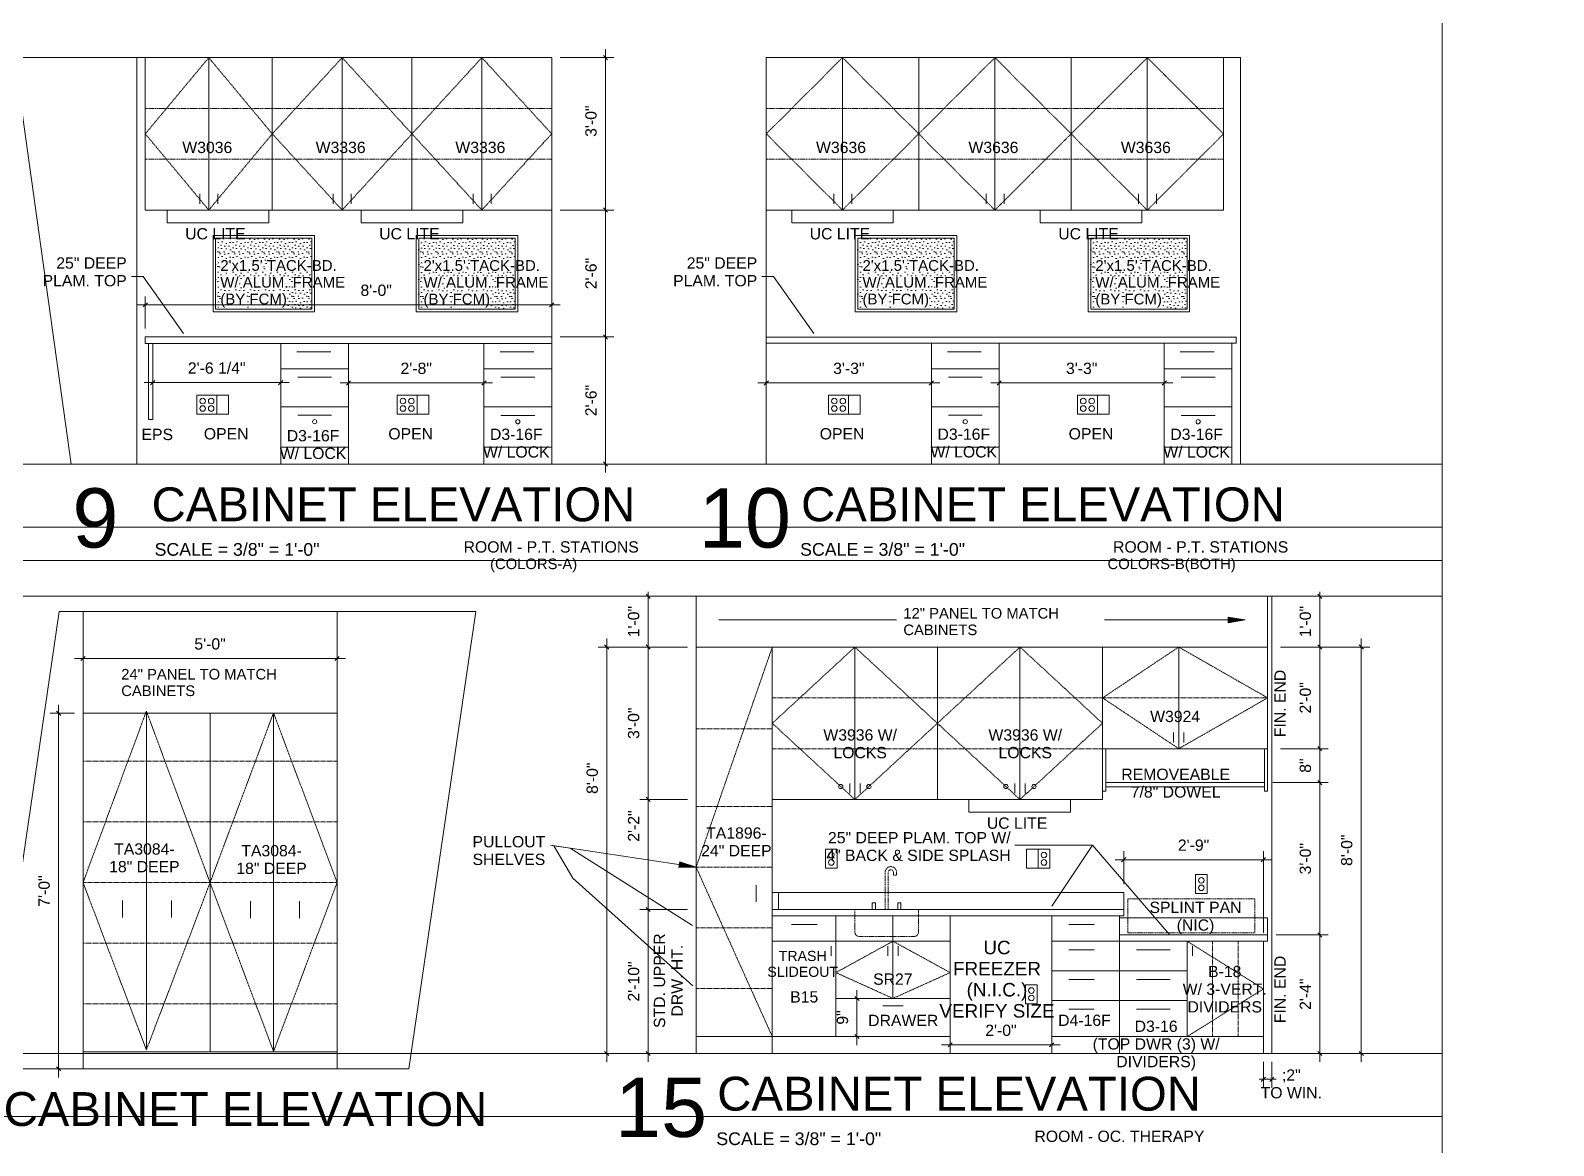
# Model space of a CAD drawing. Header units: inches. Extents: x -2804 to 58974, y -36095 to 66.
# Drawn here: x 23316.9 to 23676.7, y -21217.9 to -20954.5 of the extents above; entities that cross this region are included whole.
import ezdxf

# ---------------------------------------------------------------- set-up
doc = ezdxf.new("R2010")
doc.units = ezdxf.units.IN
doc.header["$MEASUREMENT"] = 0
doc.header["$XCLIPFRAME"] = 2
for name, pattern in [('IMPORT-DASHED2', [0.1875, 0.125, -0.0625]), ('IMPORT-HIDDEN _6_', [0.1875, 0.125, -0.0625]), ('IMPORT-HIDDEN2 _3_', [0.09375, 0.0625, -0.03125])]:
    doc.linetypes.add(name, pattern=pattern)
doc.layers.get('DEFPOINTS').update_dxf_attribs({"lineweight": 9})
for name, color, linetype, lineweight in [('003-GRE', 7, 'Continuous', 9), ('006-MAG', 7, 'Continuous', 9), ('007-WHI', 7, 'Continuous', 9), ('008-GRAY', 7, 'Continuous', 9), ('041-TAN-SC75', 7, 'Continuous', 9), ('15xx-Jefferson-REHAB-pr5_dwg', 45, 'Continuous', 9), ('A-corkbd-opt2', 130, 'Continuous', 15), ('A-DIM', 7, 'Continuous', 9), ('A-hatch', 7, 'Continuous', 9), ('A-TEXT', 7, 'Continuous', 9), ('A-TEXT-8', 7, 'Continuous', 9), ('G-ANNO-REFR', 1, 'Continuous', 9)]:
    doc.layers.add(name, color=color, linetype=linetype, lineweight=lineweight)
doc.styles.add('Arial', font='arial.ttf', dxfattribs={"height": 2.666667})
doc.styles.add('Arial_15', font='arial.ttf', dxfattribs={"height": 2.390625})
doc.styles.add('Arial_18', font='arial.ttf', dxfattribs={"height": 14})
doc.styles.add('Arial_19', font='arial.ttf', dxfattribs={"height": 8})
doc.styles.add('Arial_20', font='arial.ttf', dxfattribs={"height": 3})
doc.styles.add('Arial_21', font='arial.ttf', dxfattribs={"height": 2.5})
doc.styles.add('Arial_28', font='arial.ttf', dxfattribs={"height": 2.533333})
doc.styles.add('Arial_5', font='arial.ttf', dxfattribs={"height": 3.1875})
picture_1 = doc.add_image_def('image1.jpg', size_in_pixel=(1920, 1080))

# ---------------------------------------------------------------- blocks, each defined once
blk = doc.blocks.new('15xx-Jefferson-REHAB-pr5_dwg__ARCHTICK-1286411-Site Locator Map')
at = {"layer": 'A-DIM'}
blk.add_line((-0.5, -0.5), (0.5, 0.5), dxfattribs=at)
blk = doc.blocks.new('15xx-Jefferson-REHAB-pr5_dwg_PD-1286421-Site Locator Map')
at = {"layer": '008-GRAY', "flags": 128}
blk.add_lwpolyline([(1.375, -2.25), (1.375, 2.25), (-1.375, 2.25), (-1.375, -2.25)], close=True, dxfattribs=at)
blk = doc.blocks.new('15xx-Jefferson-REHAB-pr5_dwg_EO4-46-1286422-Site Locator Map')
at = {"layer": '008-GRAY', "flags": 128}
blk.add_lwpolyline([(2.38, 43.75), (2.38, 48.25), (-2.38, 48.25), (-2.38, 43.75)], close=True, dxfattribs=at)
at = {"layer": '008-GRAY'}
for centre in [(-1, 46.88), (1, 46.88), (-1, 45.12), (1, 45.12)]:
    blk.add_circle(centre, 0.66, dxfattribs=at)
blk = doc.blocks.new('15xx-Jefferson-REHAB-pr5_dwg_1SINK-D-1286416-Site Locator Map')
at = {"linetype": 'IMPORT-HIDDEN2 _3_', "lineweight": 9}
for p, q in [((-0.37, 0), (-0.37, 8.76)), ((0.37, 0), (0.37, 8.76)), ((-7.5, 0), (-7.5, -5.36)), ((7.5, -5.36), (7.5, 0)), ((-6.5, -6.36), (6.5, -6.36))]:
    blk.add_line(p, q, dxfattribs=at)
at = {"linetype": 'IMPORT-HIDDEN2 _3_', "lineweight": 9, "flags": 128}
blk.add_lwpolyline([(1.62, 8.76), (1.62, 8.14), (2.37, 8.14), (2.37, 8.76)], dxfattribs=at)
at = {"lineweight": 9, "flags": 128}
for points in [[(-2.62, 0), (-2.62, 1.58), (-3.38, 1.58), (-3.38, 0)], [(2.62, 0), (2.62, 1.58), (3.38, 1.58), (3.38, 0)]]:
    blk.add_lwpolyline(points, dxfattribs=at)
at = {"linetype": 'IMPORT-HIDDEN2 _3_', "lineweight": 9}
for centre, radius, start, end in [((1, 8.76), 1.37, 90, 180), ((1, 8.76), 0.625, 90, 180), ((1, 8.76), 1.37, 360, 90), ((1, 8.76), 0.625, 360, 90), ((-6.5, -5.36), 1, 180, 270), ((6.5, -5.36), 1, 270, 0)]:
    blk.add_arc(centre, radius, start, end, dxfattribs=at)
blk = doc.blocks.new('15xx-Jefferson-REHAB-pr5_dwg_EO-0-1286414-Site Locator Map')
at = {"layer": '008-GRAY', "flags": 128}
blk.add_lwpolyline([(1.38, -2.25), (1.38, 2.25), (-1.38, 2.25), (-1.38, -2.25)], close=True, dxfattribs=at)
at = {"layer": '008-GRAY'}
for centre in [(0, 0.88), (0, -0.88)]:
    blk.add_circle(centre, 0.66, dxfattribs=at)
blk = doc.blocks.new('15xx-Jefferson-REHAB-pr5_dwg_EO-46-1286427-Site Locator Map')
blk.add_blockref('15xx-Jefferson-REHAB-pr5_dwg_EO-0-1286414-Site Locator Map', (0, 46))
blk = doc.blocks.new('15xx-Jefferson-REHAB-pr5_dwg_PD-1286419-Site Locator Map')
at = {"layer": '008-GRAY', "flags": 128}
blk.add_lwpolyline([(1.375, -2.25), (1.375, 2.25), (-1.375, 2.25), (-1.375, -2.25)], close=True, dxfattribs=at)
blk = doc.blocks.new('15xx-Jefferson-REHAB-pr5_dwg_EO-46-1286415-Site Locator Map')
blk.add_blockref('15xx-Jefferson-REHAB-pr5_dwg_EO-0-1286414-Site Locator Map', (0, 46))
blk = doc.blocks.new('15xx-Jefferson-REHAB-pr5_dwg_DIMSTYLES-2000$0$fcm_arrow-1286417-Site Locator Map')
at = {"layer": 'A-TEXT'}
blk.add_hatch(color=256, dxfattribs=at).paths.add_polyline_path([(-4, 0.67), (-4, -0.67), (0, 0)], flags=0)
for p, q in [((-4, 0.67), (-4, -0.67)), ((0, 0), (-4, 0.67)), ((-4, -0.67), (0, 0))]:
    blk.add_line(p, q, dxfattribs=at)
blk = doc.blocks.new('15xx-Jefferson-REHAB-pr5_dwg_UCLITE-V50-Site Locator Map')
at = {"layer": 'A-TEXT', "flags": 128}
blk.add_lwpolyline([(-12, 0), (-12, -3), (12, -3), (12, 0)], close=True, dxfattribs=at)
at = {"layer": 'A-TEXT', "insert": (-0.61, -4.26), "char_height": 2.667, "width": 16.9835, "attachment_point": 2, "line_spacing_factor": 0.938532, "style": 'Arial'}
blk.add_mtext('UC LITE', dxfattribs=at)
blk = doc.blocks.new('15xx-Jefferson-REHAB-pr5_dwg-1211969-Site Locator Map')
at = {"layer": 'A-hatch'}
h = blk.add_hatch(dxfattribs=at)
h.set_pattern_fill('FP_14', color=256, style=0, pattern_type=2)
h.set_pattern_definition([(0, (17863.083, 15302.105), (0, 3.5), [0, -3.5]), (0, (17864.203, 15302.175), (0, 3.5), [0, -3.5]), (0, (17863.573, 15302.945), (0, 3.5), [0, -3.5]), (0, (17864.343, 15303.505), (0, 3.5), [0, -3.5]), (0, (17863.433, 15303.715), (0, 3.5), [0, -3.5]), (0, (17863.713, 15304.555), (0, 3.5), [0, -3.5]), (0, (17863.223, 15305.185), (0, 3.5), [0, -3.5]), (0, (17864.343, 15305.115), (0, 3.5), [0, -3.5]), (0, (17865.183, 15305.255), (0, 3.5), [0, -3.5]), (0, (17865.603, 15304.415), (0, 3.5), [0, -3.5]), (0, (17866.303, 15304.345), (0, 3.5), [0, -3.5]), (0, (17866.303, 15303.085), (0, 3.5), [0, -3.5]), (0, (17865.673, 15302.665), (0, 3.5), [0, -3.5]), (0, (17864.693, 15302.875), (0, 3.5), [0, -3.5]), (0, (17865.323, 15303.505), (0, 3.5), [0, -3.5]), (0, (17864.693, 15304.135), (0, 3.5), [0, -3.5]), (0, (17866.163, 15302.175), (0, 3.5), [0, -3.5])])
h.paths.add_polyline_path([(12920.26, 11938.8), (12920.26, 11955.55), (12897.51, 11955.55), (12897.51, 11938.8)], flags=0)
h = blk.add_hatch(dxfattribs=at)
h.set_pattern_fill('FP_13', color=256, style=0, pattern_type=2)
h.set_pattern_definition([(0, (17911.083, 15302.086), (0, 3.5), [0, -3.5]), (0, (17912.203, 15302.156), (0, 3.5), [0, -3.5]), (0, (17911.573, 15302.926), (0, 3.5), [0, -3.5]), (0, (17912.343, 15303.486), (0, 3.5), [0, -3.5]), (0, (17911.433, 15303.696), (0, 3.5), [0, -3.5]), (0, (17911.713, 15304.536), (0, 3.5), [0, -3.5]), (0, (17911.223, 15305.166), (0, 3.5), [0, -3.5]), (0, (17912.343, 15305.096), (0, 3.5), [0, -3.5]), (0, (17913.183, 15305.236), (0, 3.5), [0, -3.5]), (0, (17913.603, 15304.396), (0, 3.5), [0, -3.5]), (0, (17914.303, 15304.326), (0, 3.5), [0, -3.5]), (0, (17914.303, 15303.066), (0, 3.5), [0, -3.5]), (0, (17913.673, 15302.646), (0, 3.5), [0, -3.5]), (0, (17912.693, 15302.856), (0, 3.5), [0, -3.5]), (0, (17913.323, 15303.486), (0, 3.5), [0, -3.5]), (0, (17912.693, 15304.116), (0, 3.5), [0, -3.5]), (0, (17914.163, 15302.156), (0, 3.5), [0, -3.5])])
h.paths.add_polyline_path([(12968.26, 11938.78), (12968.26, 11955.53), (12945.51, 11955.53), (12945.51, 11938.78)], flags=0)
h = blk.add_hatch(dxfattribs=at)
h.set_pattern_fill('FP_15', color=256, style=0, pattern_type=2)
h.set_pattern_definition([(0, (18014.781, 15302.105), (0, 3.5), [0, -3.5]), (0, (18015.901, 15302.175), (0, 3.5), [0, -3.5]), (0, (18015.271, 15302.945), (0, 3.5), [0, -3.5]), (0, (18016.041, 15303.505), (0, 3.5), [0, -3.5]), (0, (18015.131, 15303.715), (0, 3.5), [0, -3.5]), (0, (18015.411, 15304.555), (0, 3.5), [0, -3.5]), (0, (18014.921, 15305.185), (0, 3.5), [0, -3.5]), (0, (18016.041, 15305.115), (0, 3.5), [0, -3.5]), (0, (18016.881, 15305.255), (0, 3.5), [0, -3.5]), (0, (18017.301, 15304.415), (0, 3.5), [0, -3.5]), (0, (18018.001, 15304.345), (0, 3.5), [0, -3.5]), (0, (18018.001, 15303.085), (0, 3.5), [0, -3.5]), (0, (18017.371, 15302.665), (0, 3.5), [0, -3.5]), (0, (18016.391, 15302.875), (0, 3.5), [0, -3.5]), (0, (18017.021, 15303.505), (0, 3.5), [0, -3.5]), (0, (18016.391, 15304.135), (0, 3.5), [0, -3.5]), (0, (18017.861, 15302.175), (0, 3.5), [0, -3.5])])
h.paths.add_polyline_path([(13071.96, 11938.8), (13071.96, 11955.55), (13049.21, 11955.55), (13049.21, 11938.8)], flags=0)
h = blk.add_hatch(dxfattribs=at)
h.set_pattern_fill('FP_16', color=256, style=0, pattern_type=2)
h.set_pattern_definition([(0, (18069.781, 15302.086), (0, 3.5), [0, -3.5]), (0, (18070.901, 15302.156), (0, 3.5), [0, -3.5]), (0, (18070.271, 15302.926), (0, 3.5), [0, -3.5]), (0, (18071.041, 15303.486), (0, 3.5), [0, -3.5]), (0, (18070.131, 15303.696), (0, 3.5), [0, -3.5]), (0, (18070.411, 15304.536), (0, 3.5), [0, -3.5]), (0, (18069.921, 15305.166), (0, 3.5), [0, -3.5]), (0, (18071.041, 15305.096), (0, 3.5), [0, -3.5]), (0, (18071.881, 15305.236), (0, 3.5), [0, -3.5]), (0, (18072.301, 15304.396), (0, 3.5), [0, -3.5]), (0, (18073.001, 15304.326), (0, 3.5), [0, -3.5]), (0, (18073.001, 15303.066), (0, 3.5), [0, -3.5]), (0, (18072.371, 15302.646), (0, 3.5), [0, -3.5]), (0, (18071.391, 15302.856), (0, 3.5), [0, -3.5]), (0, (18072.021, 15303.486), (0, 3.5), [0, -3.5]), (0, (18071.391, 15304.116), (0, 3.5), [0, -3.5]), (0, (18072.861, 15302.156), (0, 3.5), [0, -3.5])])
h.paths.add_polyline_path([(13126.96, 11938.78), (13126.96, 11955.53), (13104.21, 11955.53), (13104.21, 11938.78)], flags=0)
at = {"lineweight": 9}
for p, q in [((12895.89, 11962.17), (12895.89, 11998.17)), ((12910.89, 11998.17), (12910.89, 11962.17)), ((12927.39, 11962.17), (12927.39, 11998.17)), ((12943.89, 11998.17), (12943.89, 11962.17)), ((12960.39, 11962.17), (12960.39, 11998.17)), ((13045.58, 11962.17), (13045.58, 11998.17)), ((13063.58, 11998.17), (13063.58, 11962.17)), ((13081.58, 11962.17), (13081.58, 11998.17)), ((13099.58, 11998.17), (13099.58, 11962.17)), ((13117.58, 11962.17), (13117.58, 11998.17)), ((12893.8, 11965.98), (12893.8, 11963.66)), ((12898.06, 11965.98), (12898.06, 11963.66)), ((12925.3, 11965.98), (12925.3, 11963.66)), ((12929.56, 11965.98), (12929.56, 11963.66)), ((12958.3, 11965.98), (12958.3, 11963.66)), ((12962.56, 11965.98), (12962.56, 11963.66)), ((13043.5, 11965.98), (13043.5, 11963.66)), ((13047.76, 11965.98), (13047.76, 11963.66)), ((13079.5, 11965.98), (13079.5, 11963.66)), ((13083.76, 11965.98), (13083.76, 11963.66)), ((13115.5, 11965.98), (13115.5, 11963.66)), ((13119.76, 11965.98), (13119.76, 11963.66)), ((12912.89, 11930.69), (12912.89, 11902.19)), ((12960.89, 11930.67), (12960.89, 11902.17)), ((12976.89, 11932.2), (12976.89, 11930.7)), ((13066.58, 11930.69), (13066.58, 11902.19)), ((13121.58, 11930.67), (13121.58, 11902.17)), ((12924.68, 11928.69), (12916.68, 11928.69)), ((12972.68, 11928.67), (12964.68, 11928.67)), ((13078.37, 11928.69), (13070.37, 11928.69)), ((13133.37, 11928.67), (13125.37, 11928.67)), ((12928.89, 11924.69), (12912.89, 11924.69)), ((12924.89, 11922.69), (12916.89, 11922.69)), ((12976.89, 11924.67), (12960.89, 11924.67)), ((12972.89, 11922.67), (12964.89, 11922.67)), ((13082.58, 11924.69), (13066.58, 11924.69)), ((13078.58, 11922.69), (13070.58, 11922.69)), ((13137.58, 11924.67), (13121.58, 11924.67)), ((13133.58, 11922.67), (13125.58, 11922.67)), ((12928.89, 11915.69), (12912.89, 11915.69)), ((12976.89, 11915.67), (12960.89, 11915.67)), ((13082.58, 11915.69), (13066.58, 11915.69)), ((13137.58, 11915.67), (13121.58, 11915.67)), ((12924.89, 11913.69), (12916.89, 11913.69)), ((12972.89, 11913.67), (12964.89, 11913.67)), ((13078.58, 11913.69), (13070.58, 11913.69)), ((13133.58, 11913.67), (13125.58, 11913.67)), ((12928.89, 11906.19), (12912.89, 11906.19)), ((12976.89, 11906.17), (12960.89, 11906.17)), ((13082.58, 11906.19), (13066.58, 11906.19)), ((13137.58, 11906.17), (13121.58, 11906.17)), ((13146, 11858.95), (13104, 11858.95)), ((13123.78, 11838.76), (13123.78, 11836.44)), ((13126.22, 11838.76), (13126.22, 11836.44)), ((13047.28, 11826.76), (13047.28, 11824.44)), ((13049.72, 11826.76), (13049.72, 11824.44)), ((13086.28, 11826.76), (13086.28, 11824.44)), ((13088.72, 11826.76), (13088.72, 11824.44)), ((13107.75, 11826.95), (13145.25, 11826.95)), ((13107.75, 11825.95), (13145.25, 11825.95)), ((13107, 11822.95), (13068, 11822.95)), ((13112, 11796.96), (13112, 11800.96)), ((13033.56, 11793.46), (13039.56, 11793.46)), ((13044, 11795.46), (13044, 11766.96)), ((13095, 11795.46), (13095, 11762.96)), ((13099, 11793.46), (13105, 11793.46)), ((13029, 11789.46), (13071, 11789.46)), ((13095, 11789.46), (13111, 11789.46)), ((13127, 11789.46), (13127, 11766.96)), ((13145, 11789.46), (13145, 11762.96)), ((13042.87, 11788.33), (13042.87, 11786.01)), ((13056.28, 11788.33), (13056.28, 11786.01)), ((13058.72, 11788.33), (13058.72, 11786.01)), ((13099, 11787.46), (13105, 11787.46)), ((13123, 11787.46), (13115, 11787.46)), ((13128.22, 11788.33), (13128.22, 11786.01)), ((13099, 11780.46), (13105, 11780.46)), ((13123, 11780.46), (13115, 11780.46)), ((13071, 11775.96), (13044, 11775.96)), ((13059.88, 11774.25), (13055.08, 11774.25)), ((13099, 11773.46), (13105, 11773.46)), ((13123, 11773.46), (13115, 11773.46)), ((13145, 11766.96), (13111, 11766.96))]:
    blk.add_line(p, q, dxfattribs=at)
at = {"linetype": 'IMPORT-HIDDEN2 _3_', "lineweight": 9}
for p, q in [((12976.89, 11986.17), (12880.89, 11986.17)), ((13135.58, 11986.17), (13027.58, 11986.17)), ((12976.89, 11974.17), (12880.89, 11974.17)), ((13135.58, 11974.17), (13027.58, 11974.17))]:
    blk.add_line(p, q, dxfattribs=at)
at = {"linetype": 'IMPORT-HIDDEN _6_', "lineweight": 9}
for p, q in [((13133, 11789.46), (13133, 11766.96)), ((13139, 11789.46), (13139, 11766.96))]:
    blk.add_line(p, q, dxfattribs=at)
at = {"linetype": 'IMPORT-HIDDEN _6_', "lineweight": 9, "flags": 128}
for points in [[(12895.89, 11962.17), (12910.89, 11980.17), (12895.89, 11998.17), (12880.89, 11980.17)], [(12927.39, 11962.17), (12943.89, 11980.17), (12927.39, 11998.17), (12910.89, 11980.17)], [(12960.39, 11962.17), (12976.89, 11980.17), (12960.39, 11998.17), (12943.89, 11980.17)], [(13045.58, 11962.17), (13063.58, 11980.17), (13045.58, 11998.17), (13027.58, 11980.17)], [(13081.58, 11962.17), (13099.58, 11980.17), (13081.58, 11998.17), (13063.58, 11980.17)], [(13117.58, 11962.17), (13135.58, 11980.17), (13117.58, 11998.17), (13099.58, 11980.17)], [(13048.5, 11822.95), (13068, 11840.95), (13048.5, 11858.95), (13029, 11840.95)], [(13087.5, 11822.95), (13107, 11840.95), (13087.5, 11858.95), (13068, 11840.95)], [(13044, 11782.07), (13057.5, 11775.96), (13071.01, 11782.07), (13057.5, 11789.46)]]:
    blk.add_lwpolyline(points, close=True, dxfattribs=at)
at = {"lineweight": 9, "flags": 128}
for points in [[(12976.89, 11962.17), (12936.39, 11962.17), (12880.89, 11962.17), (12880.89, 11998.17), (12936.39, 11998.17), (12976.89, 11998.17)], [(13027.58, 11962.17), (13135.58, 11962.17), (13135.58, 11998.17), (13027.58, 11998.17)], [(13048.5, 11858.95), (13048.5, 11822.95)], [(13087.5, 11858.95), (13087.5, 11822.95)], [(13125, 11858.95), (13125, 11834.95)], [(13029, 11766.96), (13029, 11795.46)], [(13057.5, 11775.96), (13057.5, 11795.46)]]:
    blk.add_lwpolyline(points, close=True, dxfattribs=at)
for points in [[(12881.64, 11930.68), (12881.64, 11912.68), (12882.64, 11912.68), (12882.64, 11930.68)], [(12928.89, 11902.19), (12928.89, 11930.69), (12928.89, 11902.19), (12928.89, 11930.69), (12928.89, 11902.19), (12928.89, 11930.69)], [(12976.89, 11902.17), (12976.89, 11930.67), (12976.89, 11902.17), (12976.89, 11930.67), (12976.89, 11902.17), (12976.89, 11930.67)], [(13082.58, 11930.69), (13082.58, 11902.19), (13082.58, 11930.69), (13082.58, 11902.19), (13082.58, 11930.69), (13082.58, 11902.19)], [(13068, 11858.95), (13107, 11858.95), (13107, 11834.95), (13146, 11834.95), (13146, 11870.96)], [(13029, 11810.95), (13029, 11858.95), (13068, 11858.95), (13068, 11822.95), (13029, 11822.95), (13068, 11822.95), (13107, 11822.95), (13107, 11858.95)], [(13107, 11834.95), (13107, 11824.95), (13107.75, 11824.95), (13107.75, 11834.95)], [(13146, 11834.95), (13146, 11824.95), (13145.25, 11824.95), (13145.25, 11834.95)], [(13071, 11762.96), (13071, 11795.46), (13071, 11766.96), (13029, 11766.96)], [(13095, 11766.96), (13111, 11766.96), (13111, 11795.46), (13111, 11762.96)], [(13127, 11782.46), (13111, 11782.46), (13095, 11782.46)], [(13127, 11775.46), (13111, 11775.46), (13095, 11775.46)]]:
    blk.add_lwpolyline(points, dxfattribs=at)
at = {"linetype": 'IMPORT-HIDDEN _6_', "lineweight": 9, "flags": 128}
for points in [[(13029, 11846.95), (13068, 11846.95), (13107, 11846.95), (13125, 11834.95), (13146, 11846.95), (13125, 11858.95), (13107, 11846.95), (13146, 11846.95)], [(13029, 11834.95), (13068, 11834.95), (13107, 11834.95)], [(13127, 11789.46), (13145, 11778.21), (13127, 11766.96)]]:
    blk.add_lwpolyline(points, dxfattribs=at)
at = {"lineweight": 9}
for centre, start, end in [((12920.89, 11912.19), 0, 180), ((12920.89, 11912.19), 180, 0), ((12968.89, 11912.17), 0, 180), ((12968.89, 11912.17), 180, 0), ((13074.58, 11912.19), 0, 180), ((13074.58, 11912.19), 180, 0), ((13129.58, 11912.17), 0, 180), ((13129.58, 11912.17), 180, 0), ((13045.18, 11826.01), 0, 180), ((13045.18, 11826.01), 180, 0), ((13051.82, 11826.01), 0, 180), ((13051.82, 11826.01), 180, 0), ((13084.18, 11826.01), 0, 180), ((13084.18, 11826.01), 180, 0), ((13090.82, 11826.01), 0, 180), ((13090.82, 11826.01), 180, 0)]:
    blk.add_arc(centre, 0.5, start, end, dxfattribs=at)
at = {"layer": '003-GRE'}
blk.add_line((12878.89, 11998.17), (12878.89, 11902.17), dxfattribs=at)
at = {"layer": '003-GRE', "flags": 128}
for points in [[(12850.02, 11998.17), (12863.41, 11902.17), (12976.89, 11902.17), (12976.89, 11998.17)], [(13139.58, 11902.17), (13139.58, 11998.17), (13027.58, 11998.17), (13027.58, 11902.17)], [(13011, 11762.96), (13147, 11762.96), (13147, 11870.96), (13011, 11870.96)], [(12943.11, 11759.32), (12959, 11867.32), (12860.58, 11867.32), (12844.69, 11759.32)]]:
    blk.add_lwpolyline(points, close=True, dxfattribs=at)
at = {"layer": '006-MAG', "flags": 128}
for points in [[(13029, 11795.46), (13112, 11795.46), (13112, 11796.96), (13029, 11796.96)], [(13111.09, 11789.46), (13146, 11789.46), (13146, 11790.96), (13111, 11790.96), (13111, 11789.46)]]:
    blk.add_lwpolyline(points, dxfattribs=at)
at = {"layer": '007-WHI'}
for p, q in [((12912.89, 11930.69), (12912.89, 11928.69)), ((12960.89, 11930.67), (12960.89, 11928.67)), ((13066.58, 11930.69), (13066.58, 11928.69)), ((13121.58, 11930.67), (13121.58, 11928.67)), ((13137.58, 11930.7), (13137.58, 11902.17)), ((12866.19, 11759.32), (12866.19, 11867.32)), ((12926.19, 11759.32), (12926.19, 11867.32)), ((12926.19, 11843.32), (12866.19, 11843.32)), ((12881.15, 11763.82), (12881.15, 11843.82)), ((12896.19, 11763.32), (12896.19, 11843.32)), ((12911.19, 11763.42), (12911.19, 11843.42)), ((13025.2, 11802.74), (13025.2, 11798.74)), ((13112, 11800.96), (13029, 11800.96)), ((13030.5, 11800.96), (13030.5, 11796.96)), ((12875.5, 11799.11), (12875.5, 11795.11)), ((12887.11, 11799.11), (12887.11, 11795.11)), ((12905.71, 11798.9), (12905.71, 11794.9)), ((12917.31, 11798.9), (12917.31, 11794.9)), ((12926.19, 11763.32), (12866.19, 11763.32))]:
    blk.add_line(p, q, dxfattribs=at)
at = {"layer": '007-WHI', "linetype": 'IMPORT-DASHED2'}
for p, q in [((13029, 11858.95), (13011, 11806.95)), ((13029, 11839.62), (13011, 11839.62)), ((12926.19, 11831.99), (12866.19, 11831.99)), ((13029, 11821.28), (13011, 11821.28)), ((12926.19, 11817.66), (12866.19, 11817.66)), ((13029, 11792.62), (13011, 11792.62)), ((12926.19, 11788.99), (12866.19, 11788.99)), ((13029, 11778.28), (13011, 11778.28)), ((12926.19, 11774.66), (12866.19, 11774.66))]:
    blk.add_line(p, q, dxfattribs=at)
at = {"layer": '007-WHI', "flags": 128}
for points in [[(12976.89, 11932.2), (12880.89, 11932.2), (12880.89, 11930.68), (12976.89, 11930.68)], [(13027.58, 11932.18), (13138.58, 11932.18), (13137.58, 11932.2)], [(13138.58, 11932.2), (13138.58, 11930.7), (13027.58, 11930.7)], [(13029, 11858.95), (13029, 11766.95), (13011, 11766.95)], [(13029, 11762.95), (13029, 11858.95), (13011, 11858.95), (13011, 11762.96)], [(13146, 11790.96), (13146, 11794.96), (13111, 11794.96)]]:
    blk.add_lwpolyline(points, dxfattribs=at)
at = {"layer": '007-WHI', "linetype": 'IMPORT-DASHED2', "flags": 128}
for points in [[(12866.19, 11803.32), (12881.15, 11843.82), (12896.19, 11803.32), (12881.15, 11763.82), (12866.19, 11803.32), (12926.19, 11803.32), (12911.19, 11763.42), (12896.19, 11803.32), (12911.19, 11843.42), (12926.19, 11803.32)], [(13029, 11806.95), (13011, 11806.95), (13029, 11766.95)]]:
    blk.add_lwpolyline(points, dxfattribs=at)
at = {"layer": '041-TAN-SC75', "linetype": 'IMPORT-HIDDEN2 _3_', "flags": 128}
blk.add_lwpolyline([(13113, 11791.46), (13143, 11791.46), (13143, 11799.46), (13113, 11799.46)], close=True, dxfattribs=at)
at = {"layer": 'A-corkbd-opt2', "flags": 128}
for points in [[(12896.89, 11956.17), (12896.89, 11938.17), (12920.89, 11938.17), (12920.89, 11956.17)], [(12897.51, 11955.55), (12897.51, 11938.8), (12920.26, 11938.8), (12920.26, 11955.55)], [(12944.89, 11956.15), (12944.89, 11938.15), (12968.89, 11938.15), (12968.89, 11956.15)], [(12945.51, 11955.53), (12945.51, 11938.78), (12968.26, 11938.78), (12968.26, 11955.53)], [(13048.58, 11956.17), (13048.58, 11938.17), (13072.58, 11938.17), (13072.58, 11956.17)], [(13049.21, 11955.55), (13049.21, 11938.8), (13071.96, 11938.8), (13071.96, 11955.55)], [(13103.58, 11956.15), (13103.58, 11938.15), (13127.58, 11938.15), (13127.58, 11956.15)], [(13104.21, 11955.53), (13104.21, 11938.78), (13126.96, 11938.78), (13126.96, 11955.53)]]:
    blk.add_lwpolyline(points, close=True, dxfattribs=at)
at = {"layer": 'A-DIM'}
for p, q in [((12978.89, 11998.17), (12991.6, 11998.17)), ((12989.6, 11960.17), (12989.6, 12000.17)), ((12989.6, 11930.2), (12989.6, 11964.17)), ((12880.89, 11934.2), (12880.89, 11941.79)), ((12978.89, 11939.79), (12878.89, 11939.79)), ((12989.6, 11900.17), (12989.6, 11934.2)), ((12882.64, 11928.68), (12882.64, 11919.42)), ((12912.89, 11928.69), (12912.89, 11919.42)), ((12928.89, 11928.67), (12928.89, 11919.35)), ((12960.89, 11928.67), (12960.89, 11919.35)), ((13027.58, 11928.68), (13027.58, 11919.35)), ((13066.58, 11928.68), (13066.58, 11919.35)), ((13082.58, 11928.67), (13082.58, 11919.35)), ((13121.58, 11928.67), (13121.58, 11919.35)), ((12914.89, 11921.42), (12880.64, 11921.42)), ((12962.89, 11921.35), (12926.89, 11921.35)), ((13025.58, 11921.35), (13068.58, 11921.35)), ((13123.58, 11921.35), (13080.58, 11921.35)), ((12978.89, 11902.17), (12991.6, 11902.17)), ((13009, 11870.96), (12997.67, 11870.96)), ((13149, 11870.96), (13160.33, 11870.96)), ((12866.19, 11845.32), (12866.19, 11858.26)), ((12926.19, 11845.32), (12926.19, 11858.26)), ((12989.89, 11860.96), (12989.89, 11760.96)), ((12999.67, 11820.96), (12999.67, 11860.96)), ((13158.33, 11832.95), (13158.33, 11860.96)), ((13168.11, 11860.96), (13168.11, 11760.96)), ((12864.19, 11856.26), (12928.19, 11856.26)), ((12864.19, 11843.32), (12858.42, 11843.32)), ((12860.42, 11845.32), (12860.42, 11757.32)), ((13158.33, 11824.95), (13158.33, 11836.95)), ((13158.33, 11788.96), (13158.33, 11828.95)), ((12999.67, 11794.96), (12999.67, 11824.96)), ((13110, 11808.72), (13147, 11808.72)), ((13112, 11802.96), (13112, 11810.72)), ((13145, 11791.46), (13145, 11810.72)), ((12999.67, 11798.96), (12999.67, 11760.96)), ((13158.33, 11792.96), (13158.33, 11760.96)), ((13046, 11775.95), (13051, 11775.95)), ((13049, 11777.95), (13049, 11764.96)), ((13046, 11766.96), (13051, 11766.96)), ((13097, 11764.99), (13069, 11764.99)), ((13071, 11764.96), (13071, 11766.99)), ((13095, 11764.96), (13095, 11766.99)), ((13145, 11760.96), (13145, 11754.87)), ((13147, 11760.96), (13147, 11754.87)), ((12864.19, 11759.32), (12858.42, 11759.32))]:
    blk.add_line(p, q, dxfattribs=at)
at = {"layer": 'A-DIM', "flags": 128}
for points in [[(12991.6, 11962.17), (12978.89, 11962.17)], [(12991.6, 11932.2), (12978.89, 11932.2)], [(13160.33, 11826.95), (13147.25, 11826.95)], [(12997.67, 11822.96), (13009, 11822.96)], [(12997.67, 11796.96), (13009, 11796.96)], [(13160.33, 11790.96), (13148, 11790.96)]]:
    blk.add_lwpolyline(points, close=True, dxfattribs=at)
for points in [[(12999.67, 11857.96), (12999.67, 11858.96), (12999.67, 11870.96), (12999.67, 11871.96)], [(13158.33, 11857.96), (13158.33, 11858.96), (13158.33, 11870.96), (13158.33, 11871.96)], [(13009, 11858.96), (12997.67, 11858.96), (13009, 11858.96), (12987.89, 11858.96)], [(13149, 11858.96), (13160.33, 11858.96), (13149, 11858.96), (13170.11, 11858.96)], [(13149, 11834.95), (13160.33, 11834.95), (13151, 11834.95)], [(12997.67, 11762.96), (13009, 11762.96), (12987.89, 11762.96)], [(13160.33, 11762.96), (13149, 11762.96), (13170.11, 11762.96)], [(13148, 11756.87), (13147, 11756.87), (13145, 11756.87), (13144, 11756.87)]]:
    blk.add_lwpolyline(points, dxfattribs=at)
at = {"layer": 'A-TEXT', "flags": 128}
for points in [[(12889.9, 11933.01), (12880.37, 11946.5), (12877.64, 11946.5)], [(13038.81, 11933.01), (13029.28, 11946.5), (13026.56, 11946.5)], [(13016.34, 11865.37), (13052.48, 11865.37), (13058.37, 11865.37)], [(13139.71, 11865.37), (13110.38, 11865.37), (13107.49, 11865.37)], [(13010.01, 11807.1), (12976.58, 11812.16), (12977.38, 11812.04)], [(13010.15, 11793.15), (12981.24, 11811.45), (12977.38, 11812.04)], [(13010.25, 11778.95), (12981.86, 11804.37), (12977.38, 11812.04)], [(13095, 11797.79), (13104.64, 11812.16), (13086.3, 11812.16)], [(13122.71, 11791.13), (13104.64, 11812.16), (13086.3, 11812.16)]]:
    blk.add_lwpolyline(points, dxfattribs=at)
at = {"layer": 'DEFPOINTS'}
for p, q in [((13187.26, 11400.6), (13187.26, 12168.6)), ((12211.6, 11902.17), (13187.26, 11902.17)), ((12211.6, 11887.3), (13187.26, 11887.3)), ((12211.6, 11879.36), (13187.26, 11879.36)), ((12211.6, 11870.96), (13187.26, 11870.96)), ((12211.6, 11762.96), (13187.26, 11762.96)), ((12211.6, 11748.09), (13187.26, 11748.09))]:
    blk.add_line(p, q, dxfattribs=at)
for p, rotation in [((12989.6, 11998.17), 89.99999999999999), ((12989.6, 11962.17), 89.99999999999999), ((12989.6, 11962.17), 270), ((12880.89, 11939.79), 180), ((12989.6, 11932.2), 89.99999999999999), ((12989.6, 11932.2), 270), ((12882.64, 11921.42), 180), ((12928.89, 11921.35), 180), ((13027.58, 11921.35), 180), ((13082.58, 11921.35), 180), ((12989.6, 11902.17), 270), ((12999.67, 11870.96), 270), ((13158.33, 11870.96), 270), ((12989.89, 11858.96), 89.99999999999999), ((12999.67, 11858.96), 89.99999999999999), ((12999.67, 11858.96), 89.99999999999999), ((13158.33, 11858.96), 89.99999999999999), ((13158.33, 11858.96), 89.99999999999999), ((13168.11, 11858.96), 89.99999999999999), ((12866.19, 11856.26), 180), ((12860.42, 11843.32), 89.99999999999999), ((13158.33, 11834.95), 270), ((13158.33, 11834.95), 89.99999999999999), ((13158.33, 11826.95), 89.99999999999999), ((13158.33, 11826.95), 270), ((12999.67, 11822.96), 89.99999999999999), ((12999.67, 11822.96), 270), ((13112, 11808.72), 180), ((12999.67, 11796.96), 89.99999999999999), ((12999.67, 11796.96), 270), ((13158.33, 11790.96), 89.99999999999999), ((13158.33, 11790.96), 270), ((13049, 11775.95), 89.99999999999999), ((13049, 11766.96), 270), ((13071, 11764.99), 180), ((12989.89, 11762.96), 270), ((12999.67, 11762.96), 270), ((13158.33, 11762.96), 270), ((13168.11, 11762.96), 270), ((12860.42, 11759.32), 270), ((13147, 11756.87), 180)]:
    blk.add_blockref('15xx-Jefferson-REHAB-pr5_dwg__ARCHTICK-1286411-Site Locator Map', p, dxfattribs=dict(rotation=rotation))
for name, p in [('15xx-Jefferson-REHAB-pr5_dwg_UCLITE-V50-Site Locator Map', (12898.06, 11962.17)), ('15xx-Jefferson-REHAB-pr5_dwg_UCLITE-V50-Site Locator Map', (12943.89, 11962.17)), ('15xx-Jefferson-REHAB-pr5_dwg_UCLITE-V50-Site Locator Map', (13045.58, 11962.17)), ('15xx-Jefferson-REHAB-pr5_dwg_UCLITE-V50-Site Locator Map', (13104.3, 11962.17)), ('15xx-Jefferson-REHAB-pr5_dwg__ARCHTICK-1286411-Site Locator Map', (12976.89, 11939.79)), ('15xx-Jefferson-REHAB-pr5_dwg__ARCHTICK-1286411-Site Locator Map', (12912.89, 11921.42)), ('15xx-Jefferson-REHAB-pr5_dwg__ARCHTICK-1286411-Site Locator Map', (12960.89, 11921.35)), ('15xx-Jefferson-REHAB-pr5_dwg__ARCHTICK-1286411-Site Locator Map', (13066.58, 11921.35)), ('15xx-Jefferson-REHAB-pr5_dwg__ARCHTICK-1286411-Site Locator Map', (13121.58, 11921.35)), ('15xx-Jefferson-REHAB-pr5_dwg_EO4-46-1286422-Site Locator Map', (12895.45, 11870.18)), ('15xx-Jefferson-REHAB-pr5_dwg_PD-1286421-Site Locator Map', (12899.2, 11916.18)), ('15xx-Jefferson-REHAB-pr5_dwg_EO4-46-1286422-Site Locator Map', (12942.75, 11870.18)), ('15xx-Jefferson-REHAB-pr5_dwg_PD-1286421-Site Locator Map', (12946.5, 11916.18)), ('15xx-Jefferson-REHAB-pr5_dwg_EO4-46-1286422-Site Locator Map', (13044.65, 11870.18)), ('15xx-Jefferson-REHAB-pr5_dwg_PD-1286421-Site Locator Map', (13048.4, 11916.18)), ('15xx-Jefferson-REHAB-pr5_dwg_EO4-46-1286422-Site Locator Map', (13103.44, 11870.18)), ('15xx-Jefferson-REHAB-pr5_dwg_PD-1286421-Site Locator Map', (13107.19, 11916.18)), ('15xx-Jefferson-REHAB-pr5_dwg__ARCHTICK-1286411-Site Locator Map', (12926.19, 11856.26)), ('15xx-Jefferson-REHAB-pr5_dwg_UCLITE-V50-Site Locator Map', (13087.42, 11822.96)), ('15xx-Jefferson-REHAB-pr5_dwg_EO-46-1286427-Site Locator Map', (13042.93, 11762.96)), ('15xx-Jefferson-REHAB-pr5_dwg__ARCHTICK-1286411-Site Locator Map', (13145, 11808.72)), ('15xx-Jefferson-REHAB-pr5_dwg_1SINK-D-1286416-Site Locator Map', (13056, 11796.96)), ('15xx-Jefferson-REHAB-pr5_dwg__ARCHTICK-1286411-Site Locator Map', (13095, 11764.99)), ('15xx-Jefferson-REHAB-pr5_dwg__ARCHTICK-1286411-Site Locator Map', (13145, 11756.87))]:
    blk.add_blockref(name, p)
at = {"extrusion": (0, 0, -1)}
for p, rotation in [((-13140.71, 11865.37), 180), ((-13011, 11806.95), 188.6044942495947)]:
    blk.add_blockref('15xx-Jefferson-REHAB-pr5_dwg_DIMSTYLES-2000$0$fcm_arrow-1286417-Site Locator Map', p, dxfattribs=dict(at, rotation=rotation))
at = {"extrusion": (0, 0, -1), "zscale": -1}
for name, p in [('15xx-Jefferson-REHAB-pr5_dwg_PD-1286419-Site Locator Map', (-13090.41, 11808.96)), ('15xx-Jefferson-REHAB-pr5_dwg_EO-46-1286415-Site Locator Map', (-13093.16, 11762.96)), ('15xx-Jefferson-REHAB-pr5_dwg_EO-46-1286415-Site Locator Map', (-13130.34, 11756.96)), ('15xx-Jefferson-REHAB-pr5_dwg_EO-46-1286415-Site Locator Map', (-13090.19, 11730.94))]:
    blk.add_blockref(name, p, dxfattribs=at)
at = {"layer": 'A-DIM', "char_height": 2.667, "attachment_point": 2, "rotation": 90, "line_spacing_factor": 0.938532, "style": 'Arial'}
for s, insert, width in [('3\'-0"', (12984.83, 11983.17), 8.8171), ('2\'-6"', (12984.83, 11947.18), 8.8171), ('2\'-6"', (12984.83, 11917.18), 8.8171), ('1\'-0"', (12994.9, 11864.96), 8.8171), ('1\'-0"', (13153.56, 11864.96), 8.8171), ('2\'-0"', (13153.56, 11846.96), 8.8171), ('3\'-0"', (12994.9, 11840.96), 8.8171), ('8\'-0"', (12985.12, 11827.97), 8.8171), ('8"', (13153.56, 11830.95), 4.0344), ('2\'-2"', (12994.9, 11816.67), 8.8171), ('3\'-0"', (13153.56, 11808.96), 8.8171), ('8\'-0"', (13163.34, 11810.96), 8.8171), ('7\'-0"', (12855.65, 11801.32), 8.8171), ('2\'-10"', (12994.9, 11779.96), 11.2898), ('2\'-4"', (13153.56, 11776.96), 8.8171), ('9"', (13044.23, 11771.46), 4.0344)]:
    blk.add_mtext(s, dxfattribs=dict(at, insert=insert, width=width))
at = {"layer": 'A-DIM', "char_height": 2.667, "attachment_point": 2, "line_spacing_factor": 0.938532, "style": 'Arial'}
for s, insert, width in [('8\'-0"', (12935.43, 11944.56), 8.8171), ('2\'-6 1/4"', (12897.76, 11926.19), 16.2352), ('2\'-8"', (12944.89, 11926.12), 8.8171), ('3\'-3"', (13047.08, 11926.12), 8.8171), ('3\'-3"', (13102.08, 11926.12), 8.8171), ('5\'-0"', (12896.19, 11861.03), 8.8171), ('2\'-9"', (13128.5, 11813.49), 8.8171), ('2\'-0"', (13083, 11769.76), 8.8171), (';2"\\PTO WIN.', (13151.59, 11759.19), 17.1462)]:
    blk.add_mtext(s, dxfattribs=dict(at, insert=insert, width=width))
at = {"layer": 'A-TEXT', "line_spacing_factor": 0.938532}
for s, insert, char_height, width, attachment_point, style in [('W3036', (12895.54, 11978.3), 2.667, 14.0553, 2, 'Arial'), ('W3336', (12927.04, 11978.3), 2.667, 14.0553, 2, 'Arial'), ('W3336', (12960.04, 11978.3), 2.667, 14.0553, 2, 'Arial'), ('W3636', (13045.23, 11978.3), 2.667, 14.0553, 2, 'Arial'), ('W3636', (13081.23, 11978.3), 2.667, 14.0553, 2, 'Arial'), ('W3636', (13117.23, 11978.3), 2.667, 14.0553, 2, 'Arial'), ('25" DEEP\\PPLAM. TOP', (12876.51, 11951), 2.667, 23.5232, 3, 'Arial'), ("2'x1.5' TACK-BD.\\PW/ ALUM. FRAME\\P(BY FCM)", (12898.61, 11950.35), 2.5333, 34.8034, 1, 'Arial_28'), ("2'x1.5' TACK-BD.\\PW/ ALUM. FRAME\\P(BY FCM)", (12946.61, 11950.34), 2.5333, 34.8034, 1, 'Arial_28'), ('25" DEEP\\PPLAM. TOP', (13025.43, 11951), 2.667, 23.5232, 3, 'Arial'), ("2'x1.5' TACK-BD.\\PW/ ALUM. FRAME\\P(BY FCM)", (13050.3, 11950.35), 2.5333, 34.8034, 1, 'Arial_28'), ("2'x1.5' TACK-BD.\\PW/ ALUM. FRAME\\P(BY FCM)", (13105.3, 11950.34), 2.5333, 34.8034, 1, 'Arial_28'), ('EPS', (12880, 11910.51), 2.667, 8.8822, 1, 'Arial'), ('OPEN', (12900, 11910.66), 2.667, 12.5587, 2, 'Arial'), ('D3-16F\\PW/ LOCK', (12920.52, 11910.21), 2.667, 18.7079, 2, 'Arial'), ('OPEN', (12943.58, 11910.66), 2.667, 12.5587, 2, 'Arial'), ('D3-16F\\PW/ LOCK', (12968.52, 11910.55), 2.667, 18.7079, 2, 'Arial'), ('OPEN', (13045.48, 11910.66), 2.667, 12.5587, 2, 'Arial'), ('D3-16F\\PW/ LOCK', (13074.22, 11910.57), 2.667, 18.7079, 2, 'Arial'), ('OPEN', (13104.28, 11910.66), 2.667, 12.5587, 2, 'Arial'), ('D3-16F\\PW/ LOCK', (13129.22, 11910.55), 2.667, 18.7079, 2, 'Arial'), ('9', (12869.11, 11896.45), 14, 12.9803, 2, 'Arial_18'), ('CABINET ELEVATION', (12882.39, 11896.66), 8, 135.9658, 1, 'Arial_19'), ('10', (13022.52, 11896.45), 14, 25.9606, 2, 'Arial_18'), ('CABINET ELEVATION', (13035.8, 11896.66), 8, 135.9658, 1, 'Arial_19'), ('SCALE = 3/8" = 1\'-0"', (12883.09, 11883.52), 3, 46.3387, 1, 'Arial_20'), ('ROOM - P.T. STATIONS', (12997.46, 11883.94), 2.6667, 49.2262, 3, 'Arial'), ('SCALE = 3/8" = 1\'-0"', (13035.57, 11883.52), 3, 46.3387, 1, 'Arial_20'), ('ROOM - P.T. STATIONS', (13150.87, 11883.94), 2.6667, 49.2262, 3, 'Arial'), ('(COLORS-A)', (12962.34, 11879.86), 2.5, 24.4319, 1, 'Arial_21'), ('COLORS-B(BOTH)', (13108.19, 11879.86), 2.5, 35.9616, 1, 'Arial_21'), ('12" PANEL TO MATCH\\PCABINETS', (13059.95, 11868.18), 2.5, 42.8244, 1, 'Arial_21'), ('24" PANEL TO MATCH\\PCABINETS', (12875.21, 11853.79), 2.5, 42.8244, 1, 'Arial_21'), ('W3924', (13124.15, 11843.9), 2.667, 14.0553, 2, 'Arial'), ('W3936 W/\\PLOCKS', (13049.75, 11839.53), 2.667, 20.6926, 2, 'Arial'), ('W3936 W/\\PLOCKS', (13088.75, 11839.53), 2.667, 20.6926, 2, 'Arial'), ('REMOVEABLE\\P7/8" DOWEL', (13124.27, 11830.23), 2.667, 30.5508, 2, 'Arial'), ('TA1896-\\P24" DEEP', (13020.52, 11816.36), 2.667, 19.8141, 2, 'Arial'), ('25" DEEP PLAM. TOP W/\\P4" BACK & SIDE SPLASH', (13085.29, 11815.26), 2.6667, 51.8616, 3, 'Arial'), ('TA3084-\\P18" DEEP', (12880.68, 11812.59), 2.667, 19.749, 2, 'Arial'), ('TA3084-\\P18" DEEP', (12910.72, 11812.19), 2.667, 19.749, 2, 'Arial'), ('PULLOUT\\PSHELVES', (12966.78, 11814.31), 2.667, 20.4323, 2, 'Arial'), ('SPLINT PAN\\P(NIC)', (13128.96, 11798.8), 2.667, 25.4753, 2, 'Arial'), ('B-18\\PW/ 3-VERT.\\PDIVIDERS', (13135.87, 11783.65), 2.667, 23.0677, 2, 'Arial'), ('SR27', (13057.47, 11781.86), 2.667, 11.0946, 2, 'Arial'), ('B15', (13036.54, 11777.66), 2.667, 7.9061, 2, 'Arial'), ('DRAWER', (13059.92, 11772.1), 2.667, 19.6514, 2, 'Arial'), ('D4-16F', (13102.73, 11772.13), 2.667, 14.7711, 2, 'Arial'), ('D3-16\\P(TOP DWR (3) W/\\PDIVIDERS)', (13119.66, 11770.72), 2.6667, 35.4962, 2, 'Arial'), ('15', (13002.71, 11757.24), 14, 25.9606, 2, 'Arial_18'), ('CABINET ELEVATION', (13015.99, 11757.46), 8, 135.9658, 1, 'Arial_19'), ('CABINET ELEVATION', (12847.43, 11753.83), 8, 135.9658, 1, 'Arial_19'), ('SCALE = 3/8" = 1\'-0"', (13015.77, 11744.32), 3, 46.3387, 1, 'Arial_20'), ('ROOM - OC. THERAPY', (13131.06, 11744.73), 2.6667, 47.6645, 3, 'Arial')]:
    blk.add_mtext(s, dxfattribs=dict(at, insert=insert, char_height=char_height, width=width, attachment_point=attachment_point, style=style))
at = {"layer": 'A-TEXT', "char_height": 2.667, "attachment_point": 2, "rotation": 90, "line_spacing_factor": 0.938532, "style": 'Arial'}
for s, insert, width in [('FIN. END', (13147.59, 11845.62), 18.9356), ('STD. UPPER\\PDRW. HT.', (13001.01, 11780.16), 26.5815), ('FIN. END', (13147.59, 11778.08), 18.9356)]:
    blk.add_mtext(s, dxfattribs=dict(at, insert=insert, width=width))
at = {"layer": 'A-TEXT-8', "attachment_point": 2, "line_spacing_factor": 0.938532}
for s, insert, char_height, width, style in [('UC\\PFREEZER\\P(N.I.C.)\\PVERIFY SIZE', (13082.07, 11789.58), 3.1875, 32.2393, 'Arial_5'), ('TRASH\\PSLIDEOUT', (13036.18, 11787.19), 2.391, 19.8632, 'Arial_15')]:
    blk.add_mtext(s, dxfattribs=dict(at, insert=insert, char_height=char_height, width=width, style=style))

msp = doc.modelspace()

# ---------------------------------------------------------------- block references
at = {"layer": '15xx-Jefferson-REHAB-pr5_dwg', "color": 7}
msp.add_blockref('15xx-Jefferson-REHAB-pr5_dwg-1211969-Site Locator Map', (10463.16, -32959.13), dxfattribs=at)

# ---------------------------------------------------------------- pictures from other files: only their frames are drawn
at = {"layer": 'G-ANNO-REFR'}
image = msp.add_image(picture_1, insert=(2622.27, -39288.79), size_in_units=(58514.29, 32914.29), dxfattribs=at)
image.set_boundary_path([(6.22075, 974.7155), (6.22075, 84.07945), (1848.5501, 84.07945), (1848.5501, 974.7155), (6.22075, 974.7155)])
image.dxf.flags = 15

doc.saveas('drawing.dxf')
